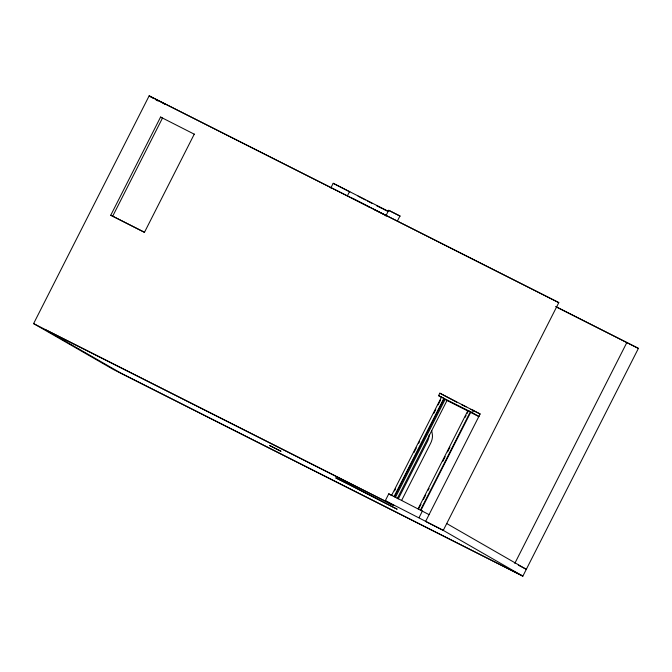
<?xml version="1.0" encoding="UTF-8"?>
<svg xmlns="http://www.w3.org/2000/svg" width="672" height="672" viewBox="0 0 672 672"><rect width="100%" height="100%" fill="white"/><g stroke="black" fill="none" stroke-linecap="round" stroke-linejoin="round"><path stroke-width="1.01" d="M429.064 514.626L388.769 493.828L385.308 500.657L393.733 505.504L45.108 329.549L120.96 373.17L522.858 576.139L113.198 369.382L33.6 323.61L149.142 95.861L558.802 302.618L443.26 530.368L522.858 576.139L638.4 348.39L555.736 306.541M144.497 232.394L110.762 215.233L160.574 117.054L194.309 134.207M112.636 216.317L162.448 118.129L160.574 117.054M194.309 134.081L144.497 232.26L110.762 215.233M330.817 187.975L333.194 183.305L388.735 211.504M347.298 196.014L349.675 191.344M385.837 215.914L388.685 210.302L400.117 216.115L388.685 210.302M397.547 220.735L399.428 217.022M441.865 397.53L438.581 395.648L439.832 393.187L480.119 413.986L425.603 521.455L443.26 530.368L385.308 500.657M443.873 398.345L394.061 496.532L394.523 496.801L444.343 398.614L441.462 397.127L391.65 495.314L392.12 495.583M394.489 490.913L395.438 489.04M413.944 452.567L416.312 447.896M418.681 443.218L419.63 441.353M433.868 413.297L435.758 409.559M438.136 404.88L440.504 400.201M395.329 497.599L445.141 399.412M397.202 498.674L447.014 400.487L443.503 398.471M398.311 498.859L427.3 441.731A11.012 6.115 -62.7 0 0 429.215 434.885M401.57 500.539L430.55 443.411A11.012 6.115 -62.7 0 0 432.356 434.566L431.676 430.424M421 504.286L418.622 508.964L418.152 508.696L467.972 410.508L470.375 411.726L470.845 411.995L421.033 510.182L420.563 509.914L470.375 411.726M423.368 499.615L425.737 494.936M428.114 490.266L429.064 488.393M442.823 461.278L445.192 456.599M447.56 451.92L449.938 447.25M465.116 417.32L466.066 415.456M467.015 413.582L467.964 411.709M419.042 517.684L422.503 510.854M478.876 416.438L472.324 412.675L473.567 410.214M514.811 563.371L626.892 342.451M382.948 208.984L387.526 211.218M353.17 198.643L352.456 198.299L369.575 207.11L368.861 206.758M375.455 210.16L374.8 209.84L386.551 215.905M558.802 302.618L149.142 95.861L153.661 98.465M556.097 306.852L638.4 348.39M456.691 402.158L439.832 393.187M461.378 404.527L466.066 406.888M470.753 409.256L480.119 413.986M438.581 395.648L472.324 412.675M447.014 400.487L467.628 410.894M470.442 412.314L478.876 416.573M33.6 323.61L391.86 504.428M333.194 183.305L349.776 191.864M358.067 196.14L365.442 199.945M367.282 200.894L371.893 203.272M376.496 205.657L382.024 208.505M518.347 565.194L526.319 569.31L446.72 523.538M160.65 101.808L165.169 104.404M155.476 99.506L158.189 101.069M441.462 397.127L441.932 397.396M388.769 493.828L392.045 495.718M269.707 445.536L280.846 451.214L269.707 445.536M349.154 484.42L335.698 477.851L397.177 509.208L349.154 484.42"/></g></svg>
